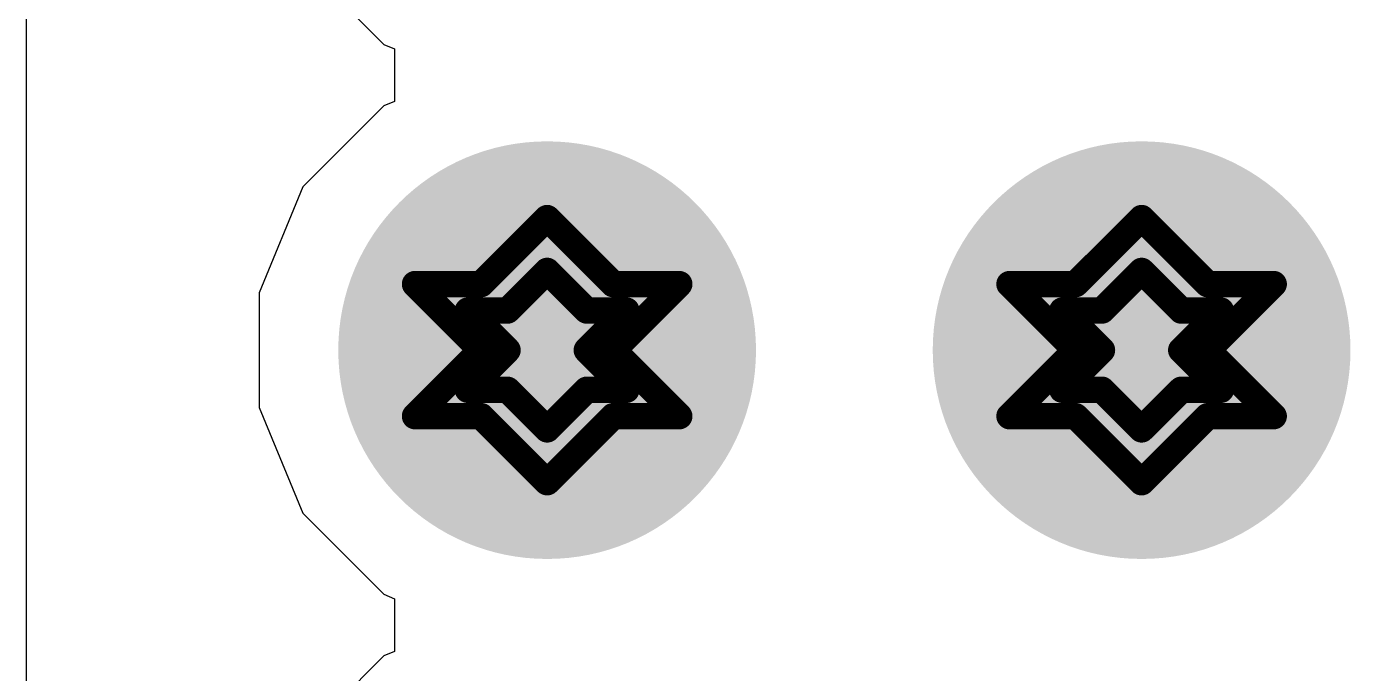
# Model space of a CAD drawing. Header units: inches. Extents: x -5 to 5328, y -4 to 5281.
# Drawn here: x 131.757 to 134.303, y 56.994 to 58.238 of the extents above; entities that cross this region are included whole.
import ezdxf

# ---------------------------------------------------------------- set-up
doc = ezdxf.new("R2010")
doc.units = ezdxf.units.IN
for name, color, linetype in [('Bottom Layer', 5, 'Continuous'), ('Bottom Solder', 6, 'Continuous'), ('Drill Drawing', 1, 'Continuous'), ('Layer 1', 16, 'Continuous'), ('Layer 2', 76, 'Continuous'), ('Top Layer', 1, 'Continuous'), ('Top Solder', 216, 'Continuous'), ('Via Holes', 16, 'Continuous')]:
    doc.layers.add(name, color=color, linetype=linetype)

msp = doc.modelspace()

# ---------------------------------------------------------------- hatches: boundary and pattern name
at = {"layer": 'Bottom Layer'}
h = msp.add_hatch(color=5, dxfattribs=at)
edge = h.paths.add_edge_path()
edge.add_arc((132.7584, 57.6157), 0.3, 0, 360)
h = msp.add_hatch(color=5, dxfattribs=at)
edge = h.paths.add_edge_path()
edge.add_arc((133.9014, 57.6157), 0.3, 0, 360)
at = {"layer": 'Bottom Solder'}
h = msp.add_hatch(color=6, dxfattribs=at)
edge = h.paths.add_edge_path()
edge.add_arc((132.7584, 57.6157), 0.4016, 0, 360)
h = msp.add_hatch(color=6, dxfattribs=at)
edge = h.paths.add_edge_path()
edge.add_arc((133.9014, 57.6157), 0.4016, 0, 360)
at = {"layer": 'Layer 1'}
h = msp.add_hatch(color=16, dxfattribs=at)
edge = h.paths.add_edge_path()
edge.add_arc((132.7584, 57.6157), 0.3, 0, 360)
h = msp.add_hatch(color=16, dxfattribs=at)
edge = h.paths.add_edge_path()
edge.add_arc((133.9014, 57.6157), 0.3, 0, 360)
at = {"layer": 'Layer 2'}
h = msp.add_hatch(color=76, dxfattribs=at)
edge = h.paths.add_edge_path()
edge.add_arc((132.7584, 57.6157), 0.3, 0, 360)
h = msp.add_hatch(color=76, dxfattribs=at)
edge = h.paths.add_edge_path()
edge.add_arc((133.9014, 57.6157), 0.3, 0, 360)
at = {"layer": 'Top Layer'}
h = msp.add_hatch(color=1, dxfattribs=at)
edge = h.paths.add_edge_path()
edge.add_arc((132.7584, 57.6157), 0.3, 0, 360)
h = msp.add_hatch(color=1, dxfattribs=at)
edge = h.paths.add_edge_path()
edge.add_arc((133.9014, 57.6157), 0.3, 0, 360)
at = {"layer": 'Top Solder'}
h = msp.add_hatch(color=216, dxfattribs=at)
edge = h.paths.add_edge_path()
edge.add_arc((132.7584, 57.6157), 0.4016, 0, 360)
h = msp.add_hatch(color=216, dxfattribs=at)
edge = h.paths.add_edge_path()
edge.add_arc((133.9014, 57.6157), 0.4016, 0, 360)
at = {"layer": 'Via Holes'}
h = msp.add_hatch(color=7, dxfattribs=at)
edge = h.paths.add_edge_path()
edge.add_arc((132.7584, 57.6157), 0.15, 0, 360)
h = msp.add_hatch(color=7, dxfattribs=at)
edge = h.paths.add_edge_path()
edge.add_arc((133.9014, 57.6157), 0.15, 0, 360)

# ---------------------------------------------------------------- linework, layer by layer
at = {"layer": 'Bottom Layer'}
for p, q in [((132.2887, 58.3596), (132.4446, 58.2037)), ((132.4446, 58.2037), (132.4648, 58.1954)), ((132.4648, 58.1954), (132.4648, 58.0938)), ((132.4446, 58.0854), (132.2887, 57.9295)), ((132.4648, 58.0938), (132.4446, 58.0854)), ((132.2887, 57.9295), (132.2044, 57.7259)), ((132.2044, 57.7259), (132.2044, 57.5055)), ((132.2044, 57.5055), (132.2887, 57.3019)), ((132.2887, 57.3019), (132.4446, 57.1461)), ((132.4446, 57.1461), (132.4648, 57.1377)), ((132.4648, 57.1377), (132.4648, 57.0361)), ((132.4446, 57.0277), (132.2887, 56.8719)), ((132.4648, 57.0361), (132.4446, 57.0277))]:
    msp.add_line(p, q, dxfattribs=at)
at = {"layer": 'Drill Drawing'}
for points in [[(132.6314, 57.7427, 0.0508, 0.0508, 0), (132.7584, 57.8697, 0.0508, 0.0508, 0)], [(132.7584, 57.8697, 0.0508, 0.0508, 0), (132.8854, 57.7427, 0.0508, 0.0508, 0)], [(133.7744, 57.7427, 0.0508, 0.0508, 0), (133.9014, 57.8697, 0.0508, 0.0508, 0)], [(133.9014, 57.8697, 0.0508, 0.0508, 0), (134.0284, 57.7427, 0.0508, 0.0508, 0)], [(132.6822, 57.6919, 0.0508, 0.0508, 0), (132.7584, 57.7681, 0.0508, 0.0508, 0)], [(132.7584, 57.7681, 0.0508, 0.0508, 0), (132.8346, 57.6919, 0.0508, 0.0508, 0)], [(133.8252, 57.6919, 0.0508, 0.0508, 0), (133.9014, 57.7681, 0.0508, 0.0508, 0)], [(133.9014, 57.7681, 0.0508, 0.0508, 0), (133.9776, 57.6919, 0.0508, 0.0508, 0)], [(132.5044, 57.7427, 0.0508, 0.0508, 0), (132.6314, 57.6157, 0.0508, 0.0508, 0)], [(132.5044, 57.7427, 0.0508, 0.0508, 0), (132.6314, 57.7427, 0.0508, 0.0508, 0)], [(132.8854, 57.7427, 0.0508, 0.0508, 0), (133.0124, 57.7427, 0.0508, 0.0508, 0)], [(132.8854, 57.6157, 0.0508, 0.0508, 0), (133.0124, 57.7427, 0.0508, 0.0508, 0)], [(133.6474, 57.7427, 0.0508, 0.0508, 0), (133.7744, 57.6157, 0.0508, 0.0508, 0)], [(133.6474, 57.7427, 0.0508, 0.0508, 0), (133.7744, 57.7427, 0.0508, 0.0508, 0)], [(134.0284, 57.7427, 0.0508, 0.0508, 0), (134.1554, 57.7427, 0.0508, 0.0508, 0)], [(134.0284, 57.6157, 0.0508, 0.0508, 0), (134.1554, 57.7427, 0.0508, 0.0508, 0)], [(132.606, 57.6919, 0.0508, 0.0508, 0), (132.6822, 57.6157, 0.0508, 0.0508, 0)], [(132.606, 57.6919, 0.0508, 0.0508, 0), (132.6822, 57.6919, 0.0508, 0.0508, 0)], [(132.8346, 57.6919, 0.0508, 0.0508, 0), (132.9108, 57.6919, 0.0508, 0.0508, 0)], [(132.8346, 57.6157, 0.0508, 0.0508, 0), (132.9108, 57.6919, 0.0508, 0.0508, 0)], [(133.749, 57.6919, 0.0508, 0.0508, 0), (133.8252, 57.6157, 0.0508, 0.0508, 0)], [(133.749, 57.6919, 0.0508, 0.0508, 0), (133.8252, 57.6919, 0.0508, 0.0508, 0)], [(133.9776, 57.6919, 0.0508, 0.0508, 0), (134.0538, 57.6919, 0.0508, 0.0508, 0)], [(133.9776, 57.6157, 0.0508, 0.0508, 0), (134.0538, 57.6919, 0.0508, 0.0508, 0)], [(132.5044, 57.4887, 0.0508, 0.0508, 0), (132.6314, 57.6157, 0.0508, 0.0508, 0)], [(132.606, 57.5395, 0.0508, 0.0508, 0), (132.6822, 57.6157, 0.0508, 0.0508, 0)], [(132.8346, 57.6157, 0.0508, 0.0508, 0), (132.9108, 57.5395, 0.0508, 0.0508, 0)], [(132.8854, 57.6157, 0.0508, 0.0508, 0), (133.0124, 57.4887, 0.0508, 0.0508, 0)], [(133.6474, 57.4887, 0.0508, 0.0508, 0), (133.7744, 57.6157, 0.0508, 0.0508, 0)], [(133.749, 57.5395, 0.0508, 0.0508, 0), (133.8252, 57.6157, 0.0508, 0.0508, 0)], [(133.9776, 57.6157, 0.0508, 0.0508, 0), (134.0538, 57.5395, 0.0508, 0.0508, 0)], [(134.0284, 57.6157, 0.0508, 0.0508, 0), (134.1554, 57.4887, 0.0508, 0.0508, 0)], [(132.606, 57.5395, 0.0508, 0.0508, 0), (132.6822, 57.5395, 0.0508, 0.0508, 0)], [(132.6822, 57.5395, 0.0508, 0.0508, 0), (132.7584, 57.4633, 0.0508, 0.0508, 0)], [(132.7584, 57.4633, 0.0508, 0.0508, 0), (132.8346, 57.5395, 0.0508, 0.0508, 0)], [(132.8346, 57.5395, 0.0508, 0.0508, 0), (132.9108, 57.5395, 0.0508, 0.0508, 0)], [(133.749, 57.5395, 0.0508, 0.0508, 0), (133.8252, 57.5395, 0.0508, 0.0508, 0)], [(133.8252, 57.5395, 0.0508, 0.0508, 0), (133.9014, 57.4633, 0.0508, 0.0508, 0)], [(133.9014, 57.4633, 0.0508, 0.0508, 0), (133.9776, 57.5395, 0.0508, 0.0508, 0)], [(133.9776, 57.5395, 0.0508, 0.0508, 0), (134.0538, 57.5395, 0.0508, 0.0508, 0)], [(132.5044, 57.4887, 0.0508, 0.0508, 0), (132.6314, 57.4887, 0.0508, 0.0508, 0)], [(132.6314, 57.4887, 0.0508, 0.0508, 0), (132.7584, 57.3617, 0.0508, 0.0508, 0)], [(132.7584, 57.3617, 0.0508, 0.0508, 0), (132.8854, 57.4887, 0.0508, 0.0508, 0)], [(132.8854, 57.4887, 0.0508, 0.0508, 0), (133.0124, 57.4887, 0.0508, 0.0508, 0)], [(133.6474, 57.4887, 0.0508, 0.0508, 0), (133.7744, 57.4887, 0.0508, 0.0508, 0)], [(133.7744, 57.4887, 0.0508, 0.0508, 0), (133.9014, 57.3617, 0.0508, 0.0508, 0)], [(133.9014, 57.3617, 0.0508, 0.0508, 0), (134.0284, 57.4887, 0.0508, 0.0508, 0)], [(134.0284, 57.4887, 0.0508, 0.0508, 0), (134.1554, 57.4887, 0.0508, 0.0508, 0)]]:
    msp.add_lwpolyline(points, format="xyseb", dxfattribs=at)
for points in [[(132.7457, 57.8697, 0.0254, 0.0254, 1), (132.7711, 57.8697, 0.0254, 0.0254, 1)], [(132.7457, 57.8697, 0.0254, 0.0254, 1), (132.7711, 57.8697, 0.0254, 0.0254, 1)], [(133.8887, 57.8697, 0.0254, 0.0254, 1), (133.9141, 57.8697, 0.0254, 0.0254, 1)], [(133.8887, 57.8697, 0.0254, 0.0254, 1), (133.9141, 57.8697, 0.0254, 0.0254, 1)], [(132.7457, 57.7681, 0.0254, 0.0254, 1), (132.7711, 57.7681, 0.0254, 0.0254, 1)], [(132.7457, 57.7681, 0.0254, 0.0254, 1), (132.7711, 57.7681, 0.0254, 0.0254, 1)], [(133.8887, 57.7681, 0.0254, 0.0254, 1), (133.9141, 57.7681, 0.0254, 0.0254, 1)], [(133.8887, 57.7681, 0.0254, 0.0254, 1), (133.9141, 57.7681, 0.0254, 0.0254, 1)], [(132.4917, 57.7427, 0.0254, 0.0254, 1), (132.5171, 57.7427, 0.0254, 0.0254, 1)], [(132.4917, 57.7427, 0.0254, 0.0254, 1), (132.5171, 57.7427, 0.0254, 0.0254, 1)], [(132.6187, 57.7427, 0.0254, 0.0254, 1), (132.6441, 57.7427, 0.0254, 0.0254, 1)], [(132.6187, 57.7427, 0.0254, 0.0254, 1), (132.6441, 57.7427, 0.0254, 0.0254, 1)], [(132.8727, 57.7427, 0.0254, 0.0254, 1), (132.8981, 57.7427, 0.0254, 0.0254, 1)], [(132.8727, 57.7427, 0.0254, 0.0254, 1), (132.8981, 57.7427, 0.0254, 0.0254, 1)], [(132.9997, 57.7427, 0.0254, 0.0254, 1), (133.0251, 57.7427, 0.0254, 0.0254, 1)], [(132.9997, 57.7427, 0.0254, 0.0254, 1), (133.0251, 57.7427, 0.0254, 0.0254, 1)], [(133.6347, 57.7427, 0.0254, 0.0254, 1), (133.6601, 57.7427, 0.0254, 0.0254, 1)], [(133.6347, 57.7427, 0.0254, 0.0254, 1), (133.6601, 57.7427, 0.0254, 0.0254, 1)], [(133.7617, 57.7427, 0.0254, 0.0254, 1), (133.7871, 57.7427, 0.0254, 0.0254, 1)], [(133.7617, 57.7427, 0.0254, 0.0254, 1), (133.7871, 57.7427, 0.0254, 0.0254, 1)], [(134.0157, 57.7427, 0.0254, 0.0254, 1), (134.0411, 57.7427, 0.0254, 0.0254, 1)], [(134.0157, 57.7427, 0.0254, 0.0254, 1), (134.0411, 57.7427, 0.0254, 0.0254, 1)], [(134.1427, 57.7427, 0.0254, 0.0254, 1), (134.1681, 57.7427, 0.0254, 0.0254, 1)], [(134.1427, 57.7427, 0.0254, 0.0254, 1), (134.1681, 57.7427, 0.0254, 0.0254, 1)], [(132.5933, 57.6919, 0.0254, 0.0254, 1), (132.6187, 57.6919, 0.0254, 0.0254, 1)], [(132.5933, 57.6919, 0.0254, 0.0254, 1), (132.6187, 57.6919, 0.0254, 0.0254, 1)], [(132.6695, 57.6919, 0.0254, 0.0254, 1), (132.6949, 57.6919, 0.0254, 0.0254, 1)], [(132.6695, 57.6919, 0.0254, 0.0254, 1), (132.6949, 57.6919, 0.0254, 0.0254, 1)], [(132.8219, 57.6919, 0.0254, 0.0254, 1), (132.8473, 57.6919, 0.0254, 0.0254, 1)], [(132.8219, 57.6919, 0.0254, 0.0254, 1), (132.8473, 57.6919, 0.0254, 0.0254, 1)], [(132.8981, 57.6919, 0.0254, 0.0254, 1), (132.9235, 57.6919, 0.0254, 0.0254, 1)], [(132.8981, 57.6919, 0.0254, 0.0254, 1), (132.9235, 57.6919, 0.0254, 0.0254, 1)], [(133.7363, 57.6919, 0.0254, 0.0254, 1), (133.7617, 57.6919, 0.0254, 0.0254, 1)], [(133.7363, 57.6919, 0.0254, 0.0254, 1), (133.7617, 57.6919, 0.0254, 0.0254, 1)], [(133.8125, 57.6919, 0.0254, 0.0254, 1), (133.8379, 57.6919, 0.0254, 0.0254, 1)], [(133.8125, 57.6919, 0.0254, 0.0254, 1), (133.8379, 57.6919, 0.0254, 0.0254, 1)], [(133.9649, 57.6919, 0.0254, 0.0254, 1), (133.9903, 57.6919, 0.0254, 0.0254, 1)], [(133.9649, 57.6919, 0.0254, 0.0254, 1), (133.9903, 57.6919, 0.0254, 0.0254, 1)], [(134.0411, 57.6919, 0.0254, 0.0254, 1), (134.0665, 57.6919, 0.0254, 0.0254, 1)], [(134.0411, 57.6919, 0.0254, 0.0254, 1), (134.0665, 57.6919, 0.0254, 0.0254, 1)], [(132.6187, 57.6157, 0.0254, 0.0254, 1), (132.6441, 57.6157, 0.0254, 0.0254, 1)], [(132.6187, 57.6157, 0.0254, 0.0254, 1), (132.6441, 57.6157, 0.0254, 0.0254, 1)], [(132.6695, 57.6157, 0.0254, 0.0254, 1), (132.6949, 57.6157, 0.0254, 0.0254, 1)], [(132.6695, 57.6157, 0.0254, 0.0254, 1), (132.6949, 57.6157, 0.0254, 0.0254, 1)], [(132.8219, 57.6157, 0.0254, 0.0254, 1), (132.8473, 57.6157, 0.0254, 0.0254, 1)], [(132.8219, 57.6157, 0.0254, 0.0254, 1), (132.8473, 57.6157, 0.0254, 0.0254, 1)], [(132.8727, 57.6157, 0.0254, 0.0254, 1), (132.8981, 57.6157, 0.0254, 0.0254, 1)], [(132.8727, 57.6157, 0.0254, 0.0254, 1), (132.8981, 57.6157, 0.0254, 0.0254, 1)], [(133.7617, 57.6157, 0.0254, 0.0254, 1), (133.7871, 57.6157, 0.0254, 0.0254, 1)], [(133.7617, 57.6157, 0.0254, 0.0254, 1), (133.7871, 57.6157, 0.0254, 0.0254, 1)], [(133.8125, 57.6157, 0.0254, 0.0254, 1), (133.8379, 57.6157, 0.0254, 0.0254, 1)], [(133.8125, 57.6157, 0.0254, 0.0254, 1), (133.8379, 57.6157, 0.0254, 0.0254, 1)], [(133.9649, 57.6157, 0.0254, 0.0254, 1), (133.9903, 57.6157, 0.0254, 0.0254, 1)], [(133.9649, 57.6157, 0.0254, 0.0254, 1), (133.9903, 57.6157, 0.0254, 0.0254, 1)], [(134.0157, 57.6157, 0.0254, 0.0254, 1), (134.0411, 57.6157, 0.0254, 0.0254, 1)], [(134.0157, 57.6157, 0.0254, 0.0254, 1), (134.0411, 57.6157, 0.0254, 0.0254, 1)], [(132.5933, 57.5395, 0.0254, 0.0254, 1), (132.6187, 57.5395, 0.0254, 0.0254, 1)], [(132.5933, 57.5395, 0.0254, 0.0254, 1), (132.6187, 57.5395, 0.0254, 0.0254, 1)], [(132.6695, 57.5395, 0.0254, 0.0254, 1), (132.6949, 57.5395, 0.0254, 0.0254, 1)], [(132.6695, 57.5395, 0.0254, 0.0254, 1), (132.6949, 57.5395, 0.0254, 0.0254, 1)], [(132.8219, 57.5395, 0.0254, 0.0254, 1), (132.8473, 57.5395, 0.0254, 0.0254, 1)], [(132.8219, 57.5395, 0.0254, 0.0254, 1), (132.8473, 57.5395, 0.0254, 0.0254, 1)], [(132.8981, 57.5395, 0.0254, 0.0254, 1), (132.9235, 57.5395, 0.0254, 0.0254, 1)], [(132.8981, 57.5395, 0.0254, 0.0254, 1), (132.9235, 57.5395, 0.0254, 0.0254, 1)], [(133.7363, 57.5395, 0.0254, 0.0254, 1), (133.7617, 57.5395, 0.0254, 0.0254, 1)], [(133.7363, 57.5395, 0.0254, 0.0254, 1), (133.7617, 57.5395, 0.0254, 0.0254, 1)], [(133.8125, 57.5395, 0.0254, 0.0254, 1), (133.8379, 57.5395, 0.0254, 0.0254, 1)], [(133.8125, 57.5395, 0.0254, 0.0254, 1), (133.8379, 57.5395, 0.0254, 0.0254, 1)], [(133.9649, 57.5395, 0.0254, 0.0254, 1), (133.9903, 57.5395, 0.0254, 0.0254, 1)], [(133.9649, 57.5395, 0.0254, 0.0254, 1), (133.9903, 57.5395, 0.0254, 0.0254, 1)], [(134.0411, 57.5395, 0.0254, 0.0254, 1), (134.0665, 57.5395, 0.0254, 0.0254, 1)], [(134.0411, 57.5395, 0.0254, 0.0254, 1), (134.0665, 57.5395, 0.0254, 0.0254, 1)], [(132.4917, 57.4887, 0.0254, 0.0254, 1), (132.5171, 57.4887, 0.0254, 0.0254, 1)], [(132.4917, 57.4887, 0.0254, 0.0254, 1), (132.5171, 57.4887, 0.0254, 0.0254, 1)], [(132.6187, 57.4887, 0.0254, 0.0254, 1), (132.6441, 57.4887, 0.0254, 0.0254, 1)], [(132.6187, 57.4887, 0.0254, 0.0254, 1), (132.6441, 57.4887, 0.0254, 0.0254, 1)], [(132.8727, 57.4887, 0.0254, 0.0254, 1), (132.8981, 57.4887, 0.0254, 0.0254, 1)], [(132.8727, 57.4887, 0.0254, 0.0254, 1), (132.8981, 57.4887, 0.0254, 0.0254, 1)], [(132.9997, 57.4887, 0.0254, 0.0254, 1), (133.0251, 57.4887, 0.0254, 0.0254, 1)], [(132.9997, 57.4887, 0.0254, 0.0254, 1), (133.0251, 57.4887, 0.0254, 0.0254, 1)], [(133.6347, 57.4887, 0.0254, 0.0254, 1), (133.6601, 57.4887, 0.0254, 0.0254, 1)], [(133.6347, 57.4887, 0.0254, 0.0254, 1), (133.6601, 57.4887, 0.0254, 0.0254, 1)], [(133.7617, 57.4887, 0.0254, 0.0254, 1), (133.7871, 57.4887, 0.0254, 0.0254, 1)], [(133.7617, 57.4887, 0.0254, 0.0254, 1), (133.7871, 57.4887, 0.0254, 0.0254, 1)], [(134.0157, 57.4887, 0.0254, 0.0254, 1), (134.0411, 57.4887, 0.0254, 0.0254, 1)], [(134.0157, 57.4887, 0.0254, 0.0254, 1), (134.0411, 57.4887, 0.0254, 0.0254, 1)], [(134.1427, 57.4887, 0.0254, 0.0254, 1), (134.1681, 57.4887, 0.0254, 0.0254, 1)], [(134.1427, 57.4887, 0.0254, 0.0254, 1), (134.1681, 57.4887, 0.0254, 0.0254, 1)], [(132.7457, 57.4633, 0.0254, 0.0254, 1), (132.7711, 57.4633, 0.0254, 0.0254, 1)], [(132.7457, 57.4633, 0.0254, 0.0254, 1), (132.7711, 57.4633, 0.0254, 0.0254, 1)], [(133.8887, 57.4633, 0.0254, 0.0254, 1), (133.9141, 57.4633, 0.0254, 0.0254, 1)], [(133.8887, 57.4633, 0.0254, 0.0254, 1), (133.9141, 57.4633, 0.0254, 0.0254, 1)], [(132.7457, 57.3617, 0.0254, 0.0254, 1), (132.7711, 57.3617, 0.0254, 0.0254, 1)], [(132.7457, 57.3617, 0.0254, 0.0254, 1), (132.7711, 57.3617, 0.0254, 0.0254, 1)], [(133.8887, 57.3617, 0.0254, 0.0254, 1), (133.9141, 57.3617, 0.0254, 0.0254, 1)], [(133.8887, 57.3617, 0.0254, 0.0254, 1), (133.9141, 57.3617, 0.0254, 0.0254, 1)]]:
    msp.add_lwpolyline(points, format="xyseb", close=True, dxfattribs=at)
at = {"layer": 'Layer 1'}
for p, q in [((132.2887, 58.3596), (132.4446, 58.2037)), ((132.4446, 58.2037), (132.4648, 58.1954)), ((132.4648, 58.1954), (132.4648, 58.0938)), ((132.4446, 58.0854), (132.2887, 57.9295)), ((132.4648, 58.0938), (132.4446, 58.0854)), ((132.2887, 57.9295), (132.2044, 57.7259)), ((132.2044, 57.7259), (132.2044, 57.5055)), ((132.2044, 57.5055), (132.2887, 57.3019)), ((132.2887, 57.3019), (132.4446, 57.1461)), ((132.4446, 57.1461), (132.4648, 57.1377)), ((132.4648, 57.1377), (132.4648, 57.0361)), ((132.4446, 57.0277), (132.2887, 56.8719)), ((132.4648, 57.0361), (132.4446, 57.0277))]:
    msp.add_line(p, q, dxfattribs=at)
at = {"layer": 'Top Layer'}
msp.add_line((131.7573, 54.9816), (131.7573, 60.9506), dxfattribs=at)

doc.saveas('drawing.dxf')
